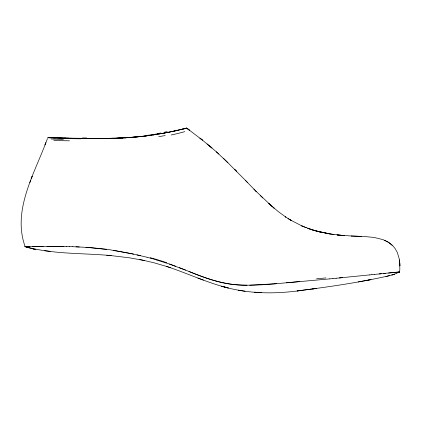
<?xml version="1.0" encoding="UTF-8"?>
<svg xmlns="http://www.w3.org/2000/svg" width="421" height="421" viewBox="0 0 421 421"><rect width="100%" height="100%" fill="white"/><g stroke="black" fill="none" stroke-linecap="round" stroke-linejoin="round"><path stroke-width="0.63" d="M398.271 272.582L399.545 272.077L399.85 269.056L399.487 259.889M25.102 246.469C12.351 211.168 33.522 175.325 45.863 142.777L45.005 144.877L45.226 144.34M29.849 182.582L30.533 180.709M47.515 138.477L45.642 143.319M31.228 178.857L32.154 176.41L31.922 177.02M399.524 272.113L396.987 272.882M183.951 128.779L186.671 128.11L202.359 140.051L216.562 151.976M391.883 274.992L396.829 273.266M394.298 274.213L392.019 274.95L394.245 274.229M389.699 275.602C359.208 282.617 328.154 286.969 297.137 290.943L316.524 288.432M391.946 274.971L385.941 276.534M180.441 129.61L186.671 128.11L189.55 130.247L186.666 128.11M186.466 128.158L183.972 128.789M186.366 128.184L184.33 128.7M183.698 128.858L184.277 128.715M181.356 129.415L182.083 129.242M182.361 129.184L183.056 129.015M181.614 129.363L183.019 129.021M180.593 129.6L182.414 129.168M179.635 129.805L180.998 129.505M178.793 130.005L180.214 129.694M179.788 129.794L175.236 130.826M177.478 130.342L178.951 129.989M178.088 130.189L169.763 131.999M175.962 130.678L173.389 131.241M175.099 130.878L167.821 132.42M171.531 131.647L173.363 131.263M170.742 131.82L171.621 131.636M396.924 272.897L397.403 272.797M169.863 131.999L166.953 132.562M168.979 132.178L161.332 133.604M166.321 132.726L164.143 133.131M367.922 280.186L371.022 279.602L358.213 281.933M163.211 133.268L164.532 133.062M162.274 133.436L163.616 133.231M162.685 133.394L156.538 134.41M160.738 133.704L161.685 133.541M159.827 133.889L157.886 134.21M156.612 134.425L157.591 134.267M156.88 134.346L154.575 134.715M154.628 134.741L155.902 134.504M153.628 134.894L154.917 134.657M153.928 134.809L151.618 135.188M152.623 135.041L153.586 134.867M151.928 135.104L142.551 136.362M150.613 135.336L151.592 135.162M150.586 135.304L147.55 135.72M312.608 288.98L316.429 288.459M145.955 135.946L147.597 135.746M144.919 136.078L146.592 135.872M143.877 136.204L145.587 135.999M301.136 290.474C278.06 293.753 254.358 293.974 231.534 288.806C209.026 283.722 188.176 273.513 166.337 266.351L170.184 267.635L169.353 267.361M144.577 136.125L125.9 137.735M144.482 136.104L136.251 136.967M142.772 136.293L140.498 136.588M141.74 136.409L139.467 136.699M394.472 272.408L374.448 274.418M395.135 272.334L396.856 272.15M138.43 136.804L139.672 136.63M388.609 273.018L399.518 271.987M342.473 277.623L336.095 278.26M369.291 274.934L339.263 277.944M137.388 136.909L138.635 136.736M379.179 273.955L381.352 273.739M369.259 274.934L371.938 274.666M371.906 274.671L374.48 274.418M383.426 273.534L385.326 273.345M329.706 278.881L332.974 278.565M332.911 278.57L336.163 278.249M137.599 136.836L131.078 137.446M329.764 278.876L286.459 282.812M136.567 136.936L132.415 137.293M299.852 281.596C278.665 283.244 257.399 286.343 236.107 284.738C216.094 283.275 197.612 274.787 179.178 267.588M397.75 272.061L399.545 272.077M135.425 137.088L131.373 137.372M276.565 283.686L249.727 285.18M130.336 137.451L132.268 137.346M129.294 137.52L131.22 137.42M130.184 137.493L125.058 137.809M130.021 137.52L120.706 137.999M128.963 137.588L124.863 137.793M123.827 137.851L125.8 137.783M124.748 137.835L116.47 138.172M118.927 138.099L123.053 137.888M122.001 137.967L123.021 137.92M119.927 138.03L120.969 137.988M120.574 138.025L116.806 138.146M119.543 138.067L114.444 138.235L115.828 138.209M117.491 138.141L118.517 138.104M115.507 138.183L116.549 138.151M112.407 138.288L114.722 138.209M113.423 138.241L114.786 138.235M113.681 138.235L107.171 138.356M113.738 138.262L110.549 138.304M112.639 138.262L107.423 138.356M111.628 138.309L106.129 138.367M108.465 138.341L110.57 138.33M101.151 138.404L107.381 138.372M107.202 138.377L105.071 138.398M41.511 246.611L33.064 246.695M43.247 246.59L31.838 246.695M41.6 246.611L66.792 246.574M104.045 138.388L106.324 138.383M47.052 246.559L49.089 246.543M105.261 138.393L101.961 138.398M49.11 246.538L63.929 246.538M102.198 138.398L103.245 138.393M103.15 138.404L104.203 138.398M100.919 138.404L102.934 138.409M99.877 138.404L102.098 138.409M99.788 138.414L101.045 138.409M98.835 138.409L100.103 138.404M98.751 138.414L99.998 138.414M99.056 138.409L96.709 138.414M97.919 138.414L98.956 138.414M28.917 246.706L25.023 246.59M29.98 246.711L25.539 246.638M96.756 138.404L98.009 138.409M95.688 138.414L96.962 138.404M94.672 138.409L95.909 138.404M89.505 138.372L94.82 138.409M93.641 138.393L94.862 138.398M93.809 138.398L91.71 138.393M92.631 138.398L88.473 138.362M85.384 138.335L89.61 138.377M85.421 138.335L88.494 138.372M88.547 138.367L82.284 138.309M86.405 138.351L70.991 138.177M69.928 138.156L71.317 138.183M67.918 138.125L70.318 138.172M66.918 138.109L68.981 138.151M247.069 285.222C226.861 285.58 207.4 279.123 188.966 271.456M65.276 138.083L67.981 138.135M65.929 138.093L63.003 138.046M66.976 138.12L59.156 137.967L63.276 138.051M63.971 138.062L64.945 138.077M66.665 246.569L69.765 246.627M361.329 236.381L351.435 236.018L364.586 236.539L374.074 237.439L383.11 239.654L388.725 242.443L393.267 246.269L395.14 248.611L397.371 252.563L399.487 259.836L399.934 265.983L399.839 262.93M58.156 137.946L60.035 137.988M50.888 137.778L59.061 137.967M57.145 137.925L58.098 137.946M54.309 137.862L55.972 137.899M56.203 137.904L57.219 137.93M53.404 137.841L56.246 137.909M53.299 137.835L54.109 137.856M52.525 137.814L54.372 137.856M52.62 137.82L49.767 137.746M69.654 246.622L72.844 246.701M50.588 137.767L51.509 137.793M51.078 137.783L47.805 137.693L49.436 137.741M48.831 137.72L50.157 137.756M50.678 137.772L48.068 137.699M72.765 246.701L89.468 247.501L106.539 249.279M76.012 246.801L79.264 246.927M351.572 236.023L337 234.955L341.184 235.376M85.942 247.269L109.907 249.764L133.615 254.11M107.397 255.289L106.866 255.242L111.123 255.589C82.427 252.921 52.851 254.468 24.923 246.553L27.923 247.564M344.552 235.644L329.722 233.944L317.96 231.503L333.99 234.576L333.59 234.518M44.637 250.7L50.262 251.332M110.565 255.552L129.521 257.82L144.366 260.504L139.893 259.594L140.735 259.768M241.759 290.737L245.133 291.237M113.307 250.311L130.299 253.41L147.013 257.231M238.365 290.18L241.791 290.743M330.201 234.023L315.476 230.819L310.835 229.398L323.075 232.708L315.476 230.819L307.762 228.319L312.319 229.877L301.715 225.877L306.135 227.719L305.478 227.445M35.832 249.474L33.422 249.016L35.78 249.469M143.514 260.331L154.075 262.809L167.2 266.64M137.014 254.858L140.398 255.631M33.38 249.011L28.028 247.606M147.082 257.263L150.286 258.094M150.365 258.12L156.807 259.925M24.928 246.559L27.954 247.58M166.29 262.915L185.624 270.135M169.447 263.993L175.831 266.314M203.432 280.118L197.896 278.044M302.441 226.193L290.158 219.873L290.806 220.251M384.626 240.259L388.709 242.433L392.219 245.196M288.038 218.546L291.379 220.604L285.375 216.794L285.912 217.162L278.181 211.516L268.693 203.438L274.092 208.179L273.371 207.553M209.637 145.987L212 147.981L207.148 143.935M271.74 206.137L256.042 191.313M218.857 154.065L216.489 151.918L227.908 162.711M223.262 158.201L225.651 160.496M260.246 195.47L262.783 197.912M225.545 160.401L245.606 180.535M234.455 169.195L236.844 171.589L234.592 169.326M253.847 189.092L256.263 191.539L245.427 180.356L247.569 182.582M60.461 137.904A54.604 1.195 0.7 0 1 57.503 137.841M62.44 138.014A44.742 1.342 0.6 0 1 59.329 137.951M82.8 138.614A129.063 5.815 0.3 0 1 66.897 138.414M160.954 132.999A90.841 24.939 -8 0 1 157.233 133.625M166.811 132.352A122.122 44.842 -7.2 0 1 164.022 132.878M184.987 128.568A19.503 0.463 -12.6 0 1 183.14 129.031M177.12 130.194A39.369 2.373 -11.2 0 1 174.689 130.752M80.9 138.804A116.591 4.631 0.4 0 1 69.344 138.656M26.686 246.611A52.583 0.7 -1 0 1 25.386 246.553M31.238 246.759A37.695 0.474 -1.5 0 1 28.481 246.759M150.413 257.736A251.705 223.493 -2.4 0 1 166.469 262.593M69.502 140.814A92.715 5.078 0.1 0 1 53.82 140.509M157.649 133.82A120.401 39.295 -6.4 0 1 146.861 135.399M184.772 131.641A57.751 12.583 -7.7 0 1 171.173 134.999M167.179 131.631A91.557 30.454 -7.3 0 1 164.49 132.152M165.174 135.536A74.775 20.166 -8 0 1 158.743 136.667M86.684 137.999A126.105 1.758 0.5 0 1 82.448 137.956M63.355 139.335A75.754 4.331 0.2 0 1 51.157 139.025M398.413 272.571A23.323 0.858 -6.1 0 1 397.656 272.771M398.008 271.987A31.728 0.358 -7.9 0 1 398.471 271.961M325.98 277.918A285.154 32.028 -3.1 0 1 316.55 278.791M156.744 260.083A243.37 215.778 -2.2 0 1 166.221 263.067M35.259 246.595A58.829 0.6 -1.2 0 1 32.054 246.617M261.204 292.653L254.805 292.232L261.204 292.653M228.203 287.98L221.535 286.206L228.203 287.98M202.369 140.061L199.986 138.183L202.369 140.061"/></g></svg>
